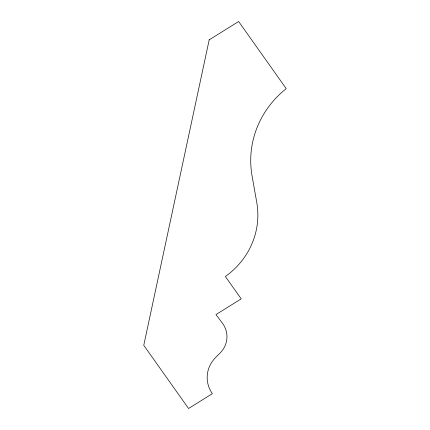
<?xml version="1.0" encoding="UTF-8"?>
<svg xmlns="http://www.w3.org/2000/svg" width="430" height="430" viewBox="0 0 430 430"><rect width="100%" height="100%" fill="white"/><g stroke="black" fill="none" stroke-linecap="round" stroke-linejoin="round"><path stroke-width="0.64" d="M209.195 39.84L143.765 345.306L188.555 408.5L212.355 393.681A31.202 29.261 0.7 0 1 215.489 357.647L220.251 352.837A25.236 23.666 0.7 0 0 222.38 323.134L215.968 314.577L241.208 298.861L225.368 276.517A82.463 77.341 0.7 0 0 256.748 202.363L252.082 176.01A100.604 94.353 0.7 0 1 286.235 88.644L238.645 21.5L209.195 39.84"/></g></svg>
